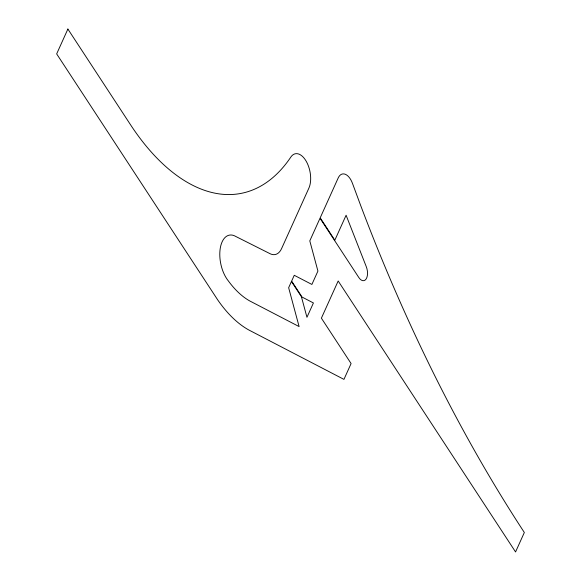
<?xml version="1.0" encoding="UTF-8"?>
<svg xmlns="http://www.w3.org/2000/svg" width="581" height="581" viewBox="0 0 581 581"><rect width="100%" height="100%" fill="white"/><g stroke="black" fill="none" stroke-linecap="round" stroke-linejoin="round"><path stroke-width="0.87" d="M67.883 29.05L56.662 53.902L217.737 299.927A124.051 66.459 78.5 0 0 248.988 330.073L343.945 379.378L351.091 363.546L321.387 318.17L338.178 280.986L515.558 551.95L524.338 532.494A1147.678 614.843 78.5 0 1 360.772 205.761L352.514 183.487A15.462 8.279 78.5 0 0 338.2 177.96L320.204 217.831L334.838 240.193L346.102 215.239L366.197 266.461A10.095 5.403 78.5 0 1 366.139 278.989A10.095 5.403 78.5 0 1 358.818 277.522L320.015 218.245L309.796 240.875L317.923 271.073L311.888 284.45L294.255 275.292L291.64 281.095L302.098 297.08L313.42 302.955L306.95 317.291L301.408 296.717L291.451 281.509L288.648 287.718L299.106 326.58L249.772 300.958A92.822 49.726 78.5 0 1 228.348 280.913A29.616 15.869 78.5 0 1 226.59 278.481A26.29 14.082 78.5 0 1 220.577 246.591A26.29 14.082 78.5 0 1 235.886 236.525L270.063 253.701A23.414 12.542 78.5 0 0 281.618 248.515L308.896 188.099A20.161 10.799 78.5 0 0 306.158 161.162A20.161 10.799 78.5 0 0 290.841 157.059A221.448 118.64 78.5 0 1 130.427 124.603L67.883 29.05"/></g></svg>
